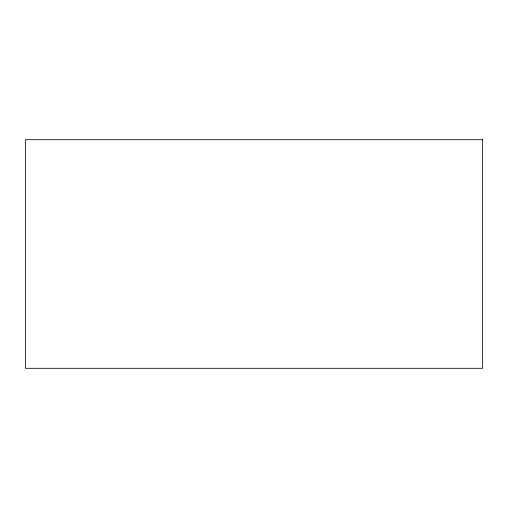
<?xml version="1.0" encoding="UTF-8"?>
<svg xmlns="http://www.w3.org/2000/svg" width="508" height="508" viewBox="0 0 508 508"><rect width="100%" height="100%" fill="white"/><g stroke="black" fill="none" stroke-linecap="round" stroke-linejoin="round"><path stroke-width="0.76" d="M482.6 139.7L25.4 139.7L25.4 368.3L482.6 368.3L482.6 139.7"/></g></svg>
